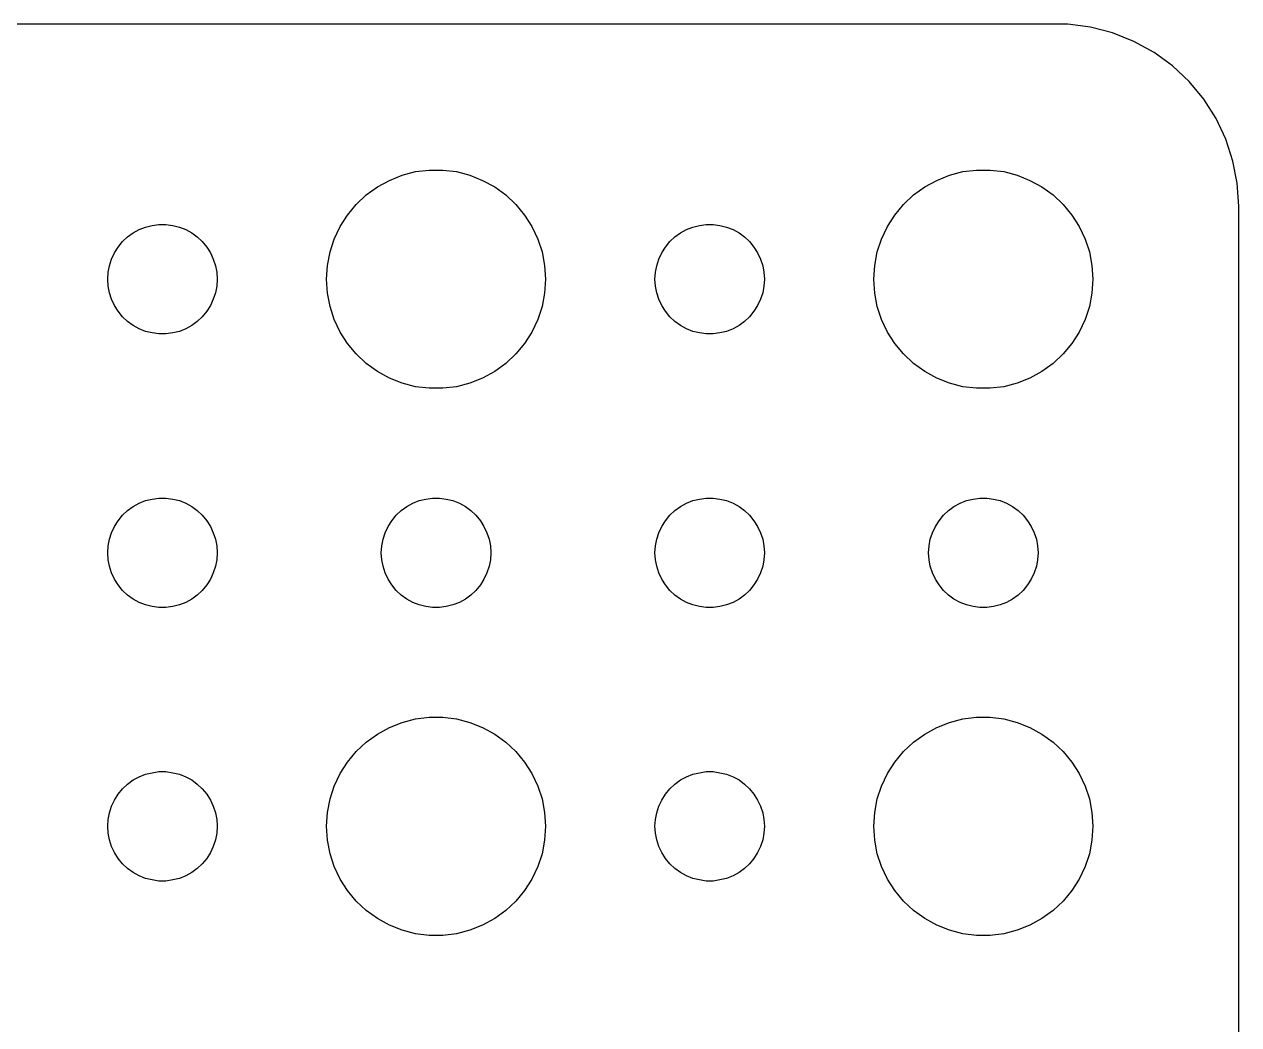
# Model space of a CAD drawing. Header units: metres. Extents: x -134 to 134, y 518 to 1078.
# Drawn here: x 101.21 to 134.5, y 1050.56 to 1077.99 of the extents above; entities that cross this region are included whole.
import ezdxf

# ---------------------------------------------------------------- set-up
doc = ezdxf.new("R2010")
doc.units = ezdxf.units.M

msp = doc.modelspace()

# ---------------------------------------------------------------- linework, layer by layer
for p, q in [((129.814, 1077.99), (-129.814, 1077.99)), ((130.437, 1077.91), (129.814, 1077.99)), ((131.045, 1077.76), (130.437, 1077.91)), ((131.629, 1077.52), (131.045, 1077.76)), ((132.179, 1077.22), (131.629, 1077.52)), ((132.687, 1076.85), (132.179, 1077.22)), ((133.145, 1076.42), (132.687, 1076.85)), ((133.545, 1075.94), (133.145, 1076.42)), ((133.882, 1075.41), (133.545, 1075.94)), ((134.149, 1074.84), (133.882, 1075.41)), ((134.343, 1074.24), (134.149, 1074.84)), ((134.461, 1073.63), (134.343, 1074.24)), ((111.223, 1073.71), (111.573, 1073.85)), ((111.573, 1073.85), (111.938, 1073.95)), ((111.938, 1073.95), (112.312, 1073.99)), ((112.312, 1073.99), (112.688, 1073.99)), ((112.688, 1073.99), (113.062, 1073.95)), ((113.062, 1073.95), (113.427, 1073.85)), ((113.427, 1073.85), (113.777, 1073.71)), ((126.223, 1073.71), (126.573, 1073.85)), ((126.573, 1073.85), (126.938, 1073.95)), ((126.938, 1073.95), (127.312, 1073.99)), ((127.312, 1073.99), (127.688, 1073.99)), ((127.688, 1073.99), (128.062, 1073.95)), ((128.062, 1073.95), (128.427, 1073.85)), ((128.427, 1073.85), (128.777, 1073.71)), ((110.588, 1073.31), (110.893, 1073.53)), ((110.893, 1073.53), (111.223, 1073.71)), ((113.777, 1073.71), (114.107, 1073.53)), ((114.107, 1073.53), (114.412, 1073.31)), ((125.588, 1073.31), (125.893, 1073.53)), ((125.893, 1073.53), (126.223, 1073.71)), ((128.777, 1073.71), (129.107, 1073.53)), ((129.107, 1073.53), (129.412, 1073.31)), ((134.5, 1073), (134.461, 1073.63)), ((110.313, 1073.05), (110.588, 1073.31)), ((114.412, 1073.31), (114.687, 1073.05)), ((125.313, 1073.05), (125.588, 1073.31)), ((129.412, 1073.31), (129.687, 1073.05)), ((110.073, 1072.76), (110.313, 1073.05)), ((114.687, 1073.05), (114.927, 1072.76)), ((125.073, 1072.76), (125.313, 1073.05)), ((129.687, 1073.05), (129.927, 1072.76)), ((134.5, 979), (134.5, 1073)), ((104.719, 1072.47), (104.906, 1072.5)), ((104.906, 1072.5), (105.094, 1072.5)), ((105.094, 1072.5), (105.281, 1072.47)), ((109.871, 1072.45), (110.073, 1072.76)), ((114.927, 1072.76), (115.129, 1072.45)), ((119.719, 1072.47), (119.906, 1072.5)), ((119.906, 1072.5), (120.094, 1072.5)), ((120.094, 1072.5), (120.281, 1072.47)), ((124.871, 1072.45), (125.073, 1072.76)), ((129.927, 1072.76), (130.129, 1072.45)), ((103.907, 1072.03), (104.044, 1072.16)), ((104.044, 1072.16), (104.196, 1072.27)), ((104.196, 1072.27), (104.361, 1072.36)), ((104.361, 1072.36), (104.536, 1072.43)), ((104.536, 1072.43), (104.719, 1072.47)), ((105.281, 1072.47), (105.464, 1072.43)), ((105.464, 1072.43), (105.639, 1072.36)), ((105.639, 1072.36), (105.804, 1072.27)), ((105.804, 1072.27), (105.956, 1072.16)), ((105.956, 1072.16), (106.093, 1072.03)), ((109.711, 1072.1), (109.871, 1072.45)), ((115.129, 1072.45), (115.289, 1072.1)), ((118.907, 1072.03), (119.044, 1072.16)), ((119.044, 1072.16), (119.196, 1072.27)), ((119.196, 1072.27), (119.361, 1072.36)), ((119.361, 1072.36), (119.536, 1072.43)), ((119.536, 1072.43), (119.719, 1072.47)), ((120.281, 1072.47), (120.464, 1072.43)), ((120.464, 1072.43), (120.639, 1072.36)), ((120.639, 1072.36), (120.804, 1072.27)), ((120.804, 1072.27), (120.956, 1072.16)), ((120.956, 1072.16), (121.093, 1072.03)), ((124.711, 1072.1), (124.871, 1072.45)), ((130.129, 1072.45), (130.289, 1072.1)), ((103.686, 1071.72), (103.786, 1071.88)), ((103.786, 1071.88), (103.907, 1072.03)), ((106.093, 1072.03), (106.214, 1071.88)), ((106.214, 1071.88), (106.314, 1071.72)), ((109.594, 1071.75), (109.711, 1072.1)), ((115.289, 1072.1), (115.406, 1071.75)), ((118.686, 1071.72), (118.786, 1071.88)), ((118.786, 1071.88), (118.907, 1072.03)), ((121.093, 1072.03), (121.214, 1071.88)), ((121.214, 1071.88), (121.314, 1071.72)), ((124.594, 1071.75), (124.711, 1072.1)), ((130.289, 1072.1), (130.406, 1071.75)), ((103.547, 1071.37), (103.605, 1071.55)), ((103.605, 1071.55), (103.686, 1071.72)), ((106.314, 1071.72), (106.395, 1071.55)), ((106.395, 1071.55), (106.453, 1071.37)), ((109.524, 1071.38), (109.594, 1071.75)), ((115.406, 1071.75), (115.476, 1071.38)), ((118.547, 1071.37), (118.605, 1071.55)), ((118.605, 1071.55), (118.686, 1071.72)), ((121.314, 1071.72), (121.395, 1071.55)), ((121.395, 1071.55), (121.453, 1071.37)), ((124.524, 1071.38), (124.594, 1071.75)), ((130.406, 1071.75), (130.476, 1071.38)), ((103.5, 1071), (103.512, 1071.19)), ((103.512, 1071.19), (103.547, 1071.37)), ((106.453, 1071.37), (106.488, 1071.19)), ((106.488, 1071.19), (106.5, 1071)), ((109.5, 1071), (109.524, 1071.38)), ((115.476, 1071.38), (115.5, 1071)), ((118.5, 1071), (118.512, 1071.19)), ((118.512, 1071.19), (118.547, 1071.37)), ((121.453, 1071.37), (121.488, 1071.19)), ((121.488, 1071.19), (121.5, 1071)), ((124.5, 1071), (124.524, 1071.38)), ((130.476, 1071.38), (130.5, 1071)), ((103.512, 1070.81), (103.5, 1071)), ((106.5, 1071), (106.488, 1070.81)), ((109.524, 1070.62), (109.5, 1071)), ((115.5, 1071), (115.476, 1070.62)), ((118.512, 1070.81), (118.5, 1071)), ((121.5, 1071), (121.488, 1070.81)), ((124.524, 1070.62), (124.5, 1071)), ((130.5, 1071), (130.476, 1070.62)), ((103.547, 1070.63), (103.512, 1070.81)), ((103.605, 1070.45), (103.547, 1070.63)), ((106.453, 1070.63), (106.395, 1070.45)), ((106.488, 1070.81), (106.453, 1070.63)), ((109.594, 1070.25), (109.524, 1070.62)), ((115.476, 1070.62), (115.406, 1070.25)), ((118.547, 1070.63), (118.512, 1070.81)), ((118.605, 1070.45), (118.547, 1070.63)), ((121.453, 1070.63), (121.395, 1070.45)), ((121.488, 1070.81), (121.453, 1070.63)), ((124.594, 1070.25), (124.524, 1070.62)), ((130.476, 1070.62), (130.406, 1070.25)), ((103.686, 1070.28), (103.605, 1070.45)), ((103.786, 1070.12), (103.686, 1070.28)), ((106.314, 1070.28), (106.214, 1070.12)), ((106.395, 1070.45), (106.314, 1070.28)), ((109.711, 1069.9), (109.594, 1070.25)), ((115.406, 1070.25), (115.289, 1069.9)), ((118.686, 1070.28), (118.605, 1070.45)), ((118.786, 1070.12), (118.686, 1070.28)), ((121.314, 1070.28), (121.214, 1070.12)), ((121.395, 1070.45), (121.314, 1070.28)), ((124.711, 1069.9), (124.594, 1070.25)), ((130.406, 1070.25), (130.289, 1069.9)), ((103.907, 1069.97), (103.786, 1070.12)), ((104.044, 1069.84), (103.907, 1069.97)), ((104.196, 1069.73), (104.044, 1069.84)), ((105.956, 1069.84), (105.804, 1069.73)), ((106.093, 1069.97), (105.956, 1069.84)), ((106.214, 1070.12), (106.093, 1069.97)), ((109.871, 1069.55), (109.711, 1069.9)), ((115.289, 1069.9), (115.129, 1069.55)), ((118.907, 1069.97), (118.786, 1070.12)), ((119.044, 1069.84), (118.907, 1069.97)), ((119.196, 1069.73), (119.044, 1069.84)), ((120.956, 1069.84), (120.804, 1069.73)), ((121.093, 1069.97), (120.956, 1069.84)), ((121.214, 1070.12), (121.093, 1069.97)), ((124.871, 1069.55), (124.711, 1069.9)), ((130.289, 1069.9), (130.129, 1069.55)), ((104.361, 1069.64), (104.196, 1069.73)), ((104.536, 1069.57), (104.361, 1069.64)), ((104.719, 1069.53), (104.536, 1069.57)), ((104.906, 1069.5), (104.719, 1069.53)), ((105.094, 1069.5), (104.906, 1069.5)), ((105.281, 1069.53), (105.094, 1069.5)), ((105.464, 1069.57), (105.281, 1069.53)), ((105.639, 1069.64), (105.464, 1069.57)), ((105.804, 1069.73), (105.639, 1069.64)), ((110.073, 1069.24), (109.871, 1069.55)), ((115.129, 1069.55), (114.927, 1069.24)), ((119.361, 1069.64), (119.196, 1069.73)), ((119.536, 1069.57), (119.361, 1069.64)), ((119.719, 1069.53), (119.536, 1069.57)), ((119.906, 1069.5), (119.719, 1069.53)), ((120.094, 1069.5), (119.906, 1069.5)), ((120.281, 1069.53), (120.094, 1069.5)), ((120.464, 1069.57), (120.281, 1069.53)), ((120.639, 1069.64), (120.464, 1069.57)), ((120.804, 1069.73), (120.639, 1069.64)), ((125.073, 1069.24), (124.871, 1069.55)), ((130.129, 1069.55), (129.927, 1069.24)), ((110.313, 1068.95), (110.073, 1069.24)), ((114.927, 1069.24), (114.687, 1068.95)), ((125.313, 1068.95), (125.073, 1069.24)), ((129.927, 1069.24), (129.687, 1068.95)), ((110.588, 1068.69), (110.313, 1068.95)), ((114.687, 1068.95), (114.412, 1068.69)), ((125.588, 1068.69), (125.313, 1068.95)), ((129.687, 1068.95), (129.412, 1068.69)), ((110.893, 1068.47), (110.588, 1068.69)), ((114.412, 1068.69), (114.107, 1068.47)), ((125.893, 1068.47), (125.588, 1068.69)), ((129.412, 1068.69), (129.107, 1068.47)), ((111.223, 1068.29), (110.893, 1068.47)), ((111.573, 1068.15), (111.223, 1068.29)), ((113.777, 1068.29), (113.427, 1068.15)), ((114.107, 1068.47), (113.777, 1068.29)), ((126.223, 1068.29), (125.893, 1068.47)), ((126.573, 1068.15), (126.223, 1068.29)), ((128.777, 1068.29), (128.427, 1068.15)), ((129.107, 1068.47), (128.777, 1068.29)), ((111.938, 1068.05), (111.573, 1068.15)), ((112.312, 1068.01), (111.938, 1068.05)), ((112.688, 1068.01), (112.312, 1068.01)), ((113.062, 1068.05), (112.688, 1068.01)), ((113.427, 1068.15), (113.062, 1068.05)), ((126.938, 1068.05), (126.573, 1068.15)), ((127.312, 1068.01), (126.938, 1068.05)), ((127.688, 1068.01), (127.312, 1068.01)), ((128.062, 1068.05), (127.688, 1068.01)), ((128.427, 1068.15), (128.062, 1068.05)), ((104.196, 1064.77), (104.361, 1064.86)), ((104.361, 1064.86), (104.536, 1064.93)), ((104.536, 1064.93), (104.719, 1064.97)), ((104.719, 1064.97), (104.906, 1065)), ((104.906, 1065), (105.094, 1065)), ((105.094, 1065), (105.281, 1064.97)), ((105.281, 1064.97), (105.464, 1064.93)), ((105.464, 1064.93), (105.639, 1064.86)), ((105.639, 1064.86), (105.804, 1064.77)), ((111.696, 1064.77), (111.861, 1064.86)), ((111.861, 1064.86), (112.036, 1064.93)), ((112.036, 1064.93), (112.219, 1064.97)), ((112.219, 1064.97), (112.406, 1065)), ((112.406, 1065), (112.594, 1065)), ((112.594, 1065), (112.781, 1064.97)), ((112.781, 1064.97), (112.964, 1064.93)), ((112.964, 1064.93), (113.139, 1064.86)), ((113.139, 1064.86), (113.304, 1064.77)), ((119.196, 1064.77), (119.361, 1064.86)), ((119.361, 1064.86), (119.536, 1064.93)), ((119.536, 1064.93), (119.719, 1064.97)), ((119.719, 1064.97), (119.906, 1065)), ((119.906, 1065), (120.094, 1065)), ((120.094, 1065), (120.281, 1064.97)), ((120.281, 1064.97), (120.464, 1064.93)), ((120.464, 1064.93), (120.639, 1064.86)), ((120.639, 1064.86), (120.804, 1064.77)), ((126.696, 1064.77), (126.861, 1064.86)), ((126.861, 1064.86), (127.036, 1064.93)), ((127.036, 1064.93), (127.219, 1064.97)), ((127.219, 1064.97), (127.406, 1065)), ((127.406, 1065), (127.594, 1065)), ((127.594, 1065), (127.781, 1064.97)), ((127.781, 1064.97), (127.964, 1064.93)), ((127.964, 1064.93), (128.139, 1064.86)), ((128.139, 1064.86), (128.304, 1064.77)), ((103.786, 1064.38), (103.907, 1064.53)), ((103.907, 1064.53), (104.044, 1064.66)), ((104.044, 1064.66), (104.196, 1064.77)), ((105.804, 1064.77), (105.956, 1064.66)), ((105.956, 1064.66), (106.093, 1064.53)), ((106.093, 1064.53), (106.214, 1064.38)), ((111.286, 1064.38), (111.407, 1064.53)), ((111.407, 1064.53), (111.544, 1064.66)), ((111.544, 1064.66), (111.696, 1064.77)), ((113.304, 1064.77), (113.456, 1064.66)), ((113.456, 1064.66), (113.593, 1064.53)), ((113.593, 1064.53), (113.714, 1064.38)), ((118.786, 1064.38), (118.907, 1064.53)), ((118.907, 1064.53), (119.044, 1064.66)), ((119.044, 1064.66), (119.196, 1064.77)), ((120.804, 1064.77), (120.956, 1064.66)), ((120.956, 1064.66), (121.093, 1064.53)), ((121.093, 1064.53), (121.214, 1064.38)), ((126.286, 1064.38), (126.407, 1064.53)), ((126.407, 1064.53), (126.544, 1064.66)), ((126.544, 1064.66), (126.696, 1064.77)), ((128.304, 1064.77), (128.456, 1064.66)), ((128.456, 1064.66), (128.593, 1064.53)), ((128.593, 1064.53), (128.714, 1064.38)), ((103.605, 1064.05), (103.686, 1064.22)), ((103.686, 1064.22), (103.786, 1064.38)), ((106.214, 1064.38), (106.314, 1064.22)), ((106.314, 1064.22), (106.395, 1064.05)), ((111.105, 1064.05), (111.186, 1064.22)), ((111.186, 1064.22), (111.286, 1064.38)), ((113.714, 1064.38), (113.814, 1064.22)), ((113.814, 1064.22), (113.895, 1064.05)), ((118.605, 1064.05), (118.686, 1064.22)), ((118.686, 1064.22), (118.786, 1064.38)), ((121.214, 1064.38), (121.314, 1064.22)), ((121.314, 1064.22), (121.395, 1064.05)), ((126.105, 1064.05), (126.186, 1064.22)), ((126.186, 1064.22), (126.286, 1064.38)), ((128.714, 1064.38), (128.814, 1064.22)), ((128.814, 1064.22), (128.895, 1064.05)), ((103.512, 1063.69), (103.547, 1063.87)), ((103.547, 1063.87), (103.605, 1064.05)), ((106.395, 1064.05), (106.453, 1063.87)), ((106.453, 1063.87), (106.488, 1063.69)), ((111.012, 1063.69), (111.047, 1063.87)), ((111.047, 1063.87), (111.105, 1064.05)), ((113.895, 1064.05), (113.953, 1063.87)), ((113.953, 1063.87), (113.988, 1063.69)), ((118.512, 1063.69), (118.547, 1063.87)), ((118.547, 1063.87), (118.605, 1064.05)), ((121.395, 1064.05), (121.453, 1063.87)), ((121.453, 1063.87), (121.488, 1063.69)), ((126.012, 1063.69), (126.047, 1063.87)), ((126.047, 1063.87), (126.105, 1064.05)), ((128.895, 1064.05), (128.953, 1063.87)), ((128.953, 1063.87), (128.988, 1063.69)), ((103.5, 1063.5), (103.512, 1063.69)), ((103.512, 1063.31), (103.5, 1063.5)), ((106.488, 1063.69), (106.5, 1063.5)), ((106.5, 1063.5), (106.488, 1063.31)), ((111, 1063.5), (111.012, 1063.69)), ((111.012, 1063.31), (111, 1063.5)), ((113.988, 1063.69), (114, 1063.5)), ((114, 1063.5), (113.988, 1063.31)), ((118.5, 1063.5), (118.512, 1063.69)), ((118.512, 1063.31), (118.5, 1063.5)), ((121.488, 1063.69), (121.5, 1063.5)), ((121.5, 1063.5), (121.488, 1063.31)), ((126, 1063.5), (126.012, 1063.69)), ((126.012, 1063.31), (126, 1063.5)), ((128.988, 1063.69), (129, 1063.5)), ((129, 1063.5), (128.988, 1063.31)), ((103.547, 1063.13), (103.512, 1063.31)), ((106.488, 1063.31), (106.453, 1063.13)), ((111.047, 1063.13), (111.012, 1063.31)), ((113.988, 1063.31), (113.953, 1063.13)), ((118.547, 1063.13), (118.512, 1063.31)), ((121.488, 1063.31), (121.453, 1063.13)), ((126.047, 1063.13), (126.012, 1063.31)), ((128.988, 1063.31), (128.953, 1063.13)), ((103.605, 1062.95), (103.547, 1063.13)), ((103.686, 1062.78), (103.605, 1062.95)), ((106.395, 1062.95), (106.314, 1062.78)), ((106.453, 1063.13), (106.395, 1062.95)), ((111.105, 1062.95), (111.047, 1063.13)), ((111.186, 1062.78), (111.105, 1062.95)), ((113.895, 1062.95), (113.814, 1062.78)), ((113.953, 1063.13), (113.895, 1062.95)), ((118.605, 1062.95), (118.547, 1063.13)), ((118.686, 1062.78), (118.605, 1062.95)), ((121.395, 1062.95), (121.314, 1062.78)), ((121.453, 1063.13), (121.395, 1062.95)), ((126.105, 1062.95), (126.047, 1063.13)), ((126.186, 1062.78), (126.105, 1062.95)), ((128.895, 1062.95), (128.814, 1062.78)), ((128.953, 1063.13), (128.895, 1062.95)), ((103.786, 1062.62), (103.686, 1062.78)), ((103.907, 1062.47), (103.786, 1062.62)), ((106.214, 1062.62), (106.093, 1062.47)), ((106.314, 1062.78), (106.214, 1062.62)), ((111.286, 1062.62), (111.186, 1062.78)), ((111.407, 1062.47), (111.286, 1062.62)), ((113.714, 1062.62), (113.593, 1062.47)), ((113.814, 1062.78), (113.714, 1062.62)), ((118.786, 1062.62), (118.686, 1062.78)), ((118.907, 1062.47), (118.786, 1062.62)), ((121.214, 1062.62), (121.093, 1062.47)), ((121.314, 1062.78), (121.214, 1062.62)), ((126.286, 1062.62), (126.186, 1062.78)), ((126.407, 1062.47), (126.286, 1062.62)), ((128.714, 1062.62), (128.593, 1062.47)), ((128.814, 1062.78), (128.714, 1062.62)), ((104.044, 1062.34), (103.907, 1062.47)), ((104.196, 1062.23), (104.044, 1062.34)), ((104.361, 1062.14), (104.196, 1062.23)), ((105.804, 1062.23), (105.639, 1062.14)), ((105.956, 1062.34), (105.804, 1062.23)), ((106.093, 1062.47), (105.956, 1062.34)), ((111.544, 1062.34), (111.407, 1062.47)), ((111.696, 1062.23), (111.544, 1062.34)), ((111.861, 1062.14), (111.696, 1062.23)), ((113.304, 1062.23), (113.139, 1062.14)), ((113.456, 1062.34), (113.304, 1062.23)), ((113.593, 1062.47), (113.456, 1062.34)), ((119.044, 1062.34), (118.907, 1062.47)), ((119.196, 1062.23), (119.044, 1062.34)), ((119.361, 1062.14), (119.196, 1062.23)), ((120.804, 1062.23), (120.639, 1062.14)), ((120.956, 1062.34), (120.804, 1062.23)), ((121.093, 1062.47), (120.956, 1062.34)), ((126.544, 1062.34), (126.407, 1062.47)), ((126.696, 1062.23), (126.544, 1062.34)), ((126.861, 1062.14), (126.696, 1062.23)), ((128.304, 1062.23), (128.139, 1062.14)), ((128.456, 1062.34), (128.304, 1062.23)), ((128.593, 1062.47), (128.456, 1062.34)), ((104.536, 1062.07), (104.361, 1062.14)), ((104.719, 1062.03), (104.536, 1062.07)), ((104.906, 1062), (104.719, 1062.03)), ((105.094, 1062), (104.906, 1062)), ((105.281, 1062.03), (105.094, 1062)), ((105.464, 1062.07), (105.281, 1062.03)), ((105.639, 1062.14), (105.464, 1062.07)), ((112.036, 1062.07), (111.861, 1062.14)), ((112.219, 1062.03), (112.036, 1062.07)), ((112.406, 1062), (112.219, 1062.03)), ((112.594, 1062), (112.406, 1062)), ((112.781, 1062.03), (112.594, 1062)), ((112.964, 1062.07), (112.781, 1062.03)), ((113.139, 1062.14), (112.964, 1062.07)), ((119.536, 1062.07), (119.361, 1062.14)), ((119.719, 1062.03), (119.536, 1062.07)), ((119.906, 1062), (119.719, 1062.03)), ((120.094, 1062), (119.906, 1062)), ((120.281, 1062.03), (120.094, 1062)), ((120.464, 1062.07), (120.281, 1062.03)), ((120.639, 1062.14), (120.464, 1062.07)), ((127.036, 1062.07), (126.861, 1062.14)), ((127.219, 1062.03), (127.036, 1062.07)), ((127.406, 1062), (127.219, 1062.03)), ((127.594, 1062), (127.406, 1062)), ((127.781, 1062.03), (127.594, 1062)), ((127.964, 1062.07), (127.781, 1062.03)), ((128.139, 1062.14), (127.964, 1062.07)), ((111.223, 1058.71), (111.573, 1058.85)), ((111.573, 1058.85), (111.938, 1058.95)), ((111.938, 1058.95), (112.312, 1058.99)), ((112.312, 1058.99), (112.688, 1058.99)), ((112.688, 1058.99), (113.062, 1058.95)), ((113.062, 1058.95), (113.427, 1058.85)), ((113.427, 1058.85), (113.777, 1058.71)), ((126.223, 1058.71), (126.573, 1058.85)), ((126.573, 1058.85), (126.938, 1058.95)), ((126.938, 1058.95), (127.312, 1058.99)), ((127.312, 1058.99), (127.688, 1058.99)), ((127.688, 1058.99), (128.062, 1058.95)), ((128.062, 1058.95), (128.427, 1058.85)), ((128.427, 1058.85), (128.777, 1058.71)), ((110.588, 1058.31), (110.893, 1058.53)), ((110.893, 1058.53), (111.223, 1058.71)), ((113.777, 1058.71), (114.107, 1058.53)), ((114.107, 1058.53), (114.412, 1058.31)), ((125.588, 1058.31), (125.893, 1058.53)), ((125.893, 1058.53), (126.223, 1058.71)), ((128.777, 1058.71), (129.107, 1058.53)), ((129.107, 1058.53), (129.412, 1058.31)), ((110.313, 1058.05), (110.588, 1058.31)), ((114.412, 1058.31), (114.687, 1058.05)), ((125.313, 1058.05), (125.588, 1058.31)), ((129.412, 1058.31), (129.687, 1058.05)), ((110.073, 1057.76), (110.313, 1058.05)), ((114.687, 1058.05), (114.927, 1057.76)), ((125.073, 1057.76), (125.313, 1058.05)), ((129.687, 1058.05), (129.927, 1057.76)), ((109.871, 1057.45), (110.073, 1057.76)), ((114.927, 1057.76), (115.129, 1057.45)), ((124.871, 1057.45), (125.073, 1057.76)), ((129.927, 1057.76), (130.129, 1057.45)), ((104.044, 1057.16), (104.196, 1057.27)), ((104.196, 1057.27), (104.361, 1057.36)), ((104.361, 1057.36), (104.536, 1057.43)), ((104.536, 1057.43), (104.719, 1057.47)), ((104.719, 1057.47), (104.906, 1057.5)), ((104.906, 1057.5), (105.094, 1057.5)), ((105.094, 1057.5), (105.281, 1057.47)), ((105.281, 1057.47), (105.464, 1057.43)), ((105.464, 1057.43), (105.639, 1057.36)), ((105.639, 1057.36), (105.804, 1057.27)), ((105.804, 1057.27), (105.956, 1057.16)), ((109.711, 1057.1), (109.871, 1057.45)), ((115.129, 1057.45), (115.289, 1057.1)), ((119.044, 1057.16), (119.196, 1057.27)), ((119.196, 1057.27), (119.361, 1057.36)), ((119.361, 1057.36), (119.536, 1057.43)), ((119.536, 1057.43), (119.719, 1057.47)), ((119.719, 1057.47), (119.906, 1057.5)), ((119.906, 1057.5), (120.094, 1057.5)), ((120.094, 1057.5), (120.281, 1057.47)), ((120.281, 1057.47), (120.464, 1057.43)), ((120.464, 1057.43), (120.639, 1057.36)), ((120.639, 1057.36), (120.804, 1057.27)), ((120.804, 1057.27), (120.956, 1057.16)), ((124.711, 1057.1), (124.871, 1057.45)), ((130.129, 1057.45), (130.289, 1057.1)), ((103.686, 1056.72), (103.786, 1056.88)), ((103.786, 1056.88), (103.907, 1057.03)), ((103.907, 1057.03), (104.044, 1057.16)), ((105.956, 1057.16), (106.093, 1057.03)), ((106.093, 1057.03), (106.214, 1056.88)), ((106.214, 1056.88), (106.314, 1056.72)), ((109.594, 1056.75), (109.711, 1057.1)), ((115.289, 1057.1), (115.406, 1056.75)), ((118.686, 1056.72), (118.786, 1056.88)), ((118.786, 1056.88), (118.907, 1057.03)), ((118.907, 1057.03), (119.044, 1057.16)), ((120.956, 1057.16), (121.093, 1057.03)), ((121.093, 1057.03), (121.214, 1056.88)), ((121.214, 1056.88), (121.314, 1056.72)), ((124.594, 1056.75), (124.711, 1057.1)), ((130.289, 1057.1), (130.406, 1056.75)), ((103.547, 1056.37), (103.605, 1056.55)), ((103.605, 1056.55), (103.686, 1056.72)), ((106.314, 1056.72), (106.395, 1056.55)), ((106.395, 1056.55), (106.453, 1056.37)), ((109.524, 1056.38), (109.594, 1056.75)), ((115.406, 1056.75), (115.476, 1056.38)), ((118.547, 1056.37), (118.605, 1056.55)), ((118.605, 1056.55), (118.686, 1056.72)), ((121.314, 1056.72), (121.395, 1056.55)), ((121.395, 1056.55), (121.453, 1056.37)), ((124.524, 1056.38), (124.594, 1056.75)), ((130.406, 1056.75), (130.476, 1056.38)), ((103.5, 1056), (103.512, 1056.19)), ((103.512, 1056.19), (103.547, 1056.37)), ((106.453, 1056.37), (106.488, 1056.19)), ((106.488, 1056.19), (106.5, 1056)), ((109.5, 1056), (109.524, 1056.38)), ((115.476, 1056.38), (115.5, 1056)), ((118.5, 1056), (118.512, 1056.19)), ((118.512, 1056.19), (118.547, 1056.37)), ((121.453, 1056.37), (121.488, 1056.19)), ((121.488, 1056.19), (121.5, 1056)), ((124.5, 1056), (124.524, 1056.38)), ((130.476, 1056.38), (130.5, 1056)), ((103.512, 1055.81), (103.5, 1056)), ((106.5, 1056), (106.488, 1055.81)), ((109.524, 1055.62), (109.5, 1056)), ((115.5, 1056), (115.476, 1055.62)), ((118.512, 1055.81), (118.5, 1056)), ((121.5, 1056), (121.488, 1055.81)), ((124.524, 1055.62), (124.5, 1056)), ((130.5, 1056), (130.476, 1055.62)), ((103.547, 1055.63), (103.512, 1055.81)), ((103.605, 1055.45), (103.547, 1055.63)), ((106.453, 1055.63), (106.395, 1055.45)), ((106.488, 1055.81), (106.453, 1055.63)), ((109.594, 1055.25), (109.524, 1055.62)), ((115.476, 1055.62), (115.406, 1055.25)), ((118.547, 1055.63), (118.512, 1055.81)), ((118.605, 1055.45), (118.547, 1055.63)), ((121.453, 1055.63), (121.395, 1055.45)), ((121.488, 1055.81), (121.453, 1055.63)), ((124.594, 1055.25), (124.524, 1055.62)), ((130.476, 1055.62), (130.406, 1055.25)), ((103.686, 1055.28), (103.605, 1055.45)), ((103.786, 1055.12), (103.686, 1055.28)), ((106.314, 1055.28), (106.214, 1055.12)), ((106.395, 1055.45), (106.314, 1055.28)), ((109.711, 1054.9), (109.594, 1055.25)), ((115.406, 1055.25), (115.289, 1054.9)), ((118.686, 1055.28), (118.605, 1055.45)), ((118.786, 1055.12), (118.686, 1055.28)), ((121.314, 1055.28), (121.214, 1055.12)), ((121.395, 1055.45), (121.314, 1055.28)), ((124.711, 1054.9), (124.594, 1055.25)), ((130.406, 1055.25), (130.289, 1054.9)), ((103.907, 1054.97), (103.786, 1055.12)), ((104.044, 1054.84), (103.907, 1054.97)), ((106.093, 1054.97), (105.956, 1054.84)), ((106.214, 1055.12), (106.093, 1054.97)), ((109.871, 1054.55), (109.711, 1054.9)), ((115.289, 1054.9), (115.129, 1054.55)), ((118.907, 1054.97), (118.786, 1055.12)), ((119.044, 1054.84), (118.907, 1054.97)), ((121.093, 1054.97), (120.956, 1054.84)), ((121.214, 1055.12), (121.093, 1054.97)), ((124.871, 1054.55), (124.711, 1054.9)), ((130.289, 1054.9), (130.129, 1054.55)), ((104.196, 1054.73), (104.044, 1054.84)), ((104.361, 1054.64), (104.196, 1054.73)), ((104.536, 1054.57), (104.361, 1054.64)), ((104.719, 1054.53), (104.536, 1054.57)), ((104.906, 1054.5), (104.719, 1054.53)), ((105.281, 1054.53), (105.094, 1054.5)), ((105.464, 1054.57), (105.281, 1054.53)), ((105.639, 1054.64), (105.464, 1054.57)), ((105.804, 1054.73), (105.639, 1054.64)), ((105.956, 1054.84), (105.804, 1054.73)), ((110.073, 1054.24), (109.871, 1054.55)), ((115.129, 1054.55), (114.927, 1054.24)), ((119.196, 1054.73), (119.044, 1054.84)), ((119.361, 1054.64), (119.196, 1054.73)), ((119.536, 1054.57), (119.361, 1054.64)), ((119.719, 1054.53), (119.536, 1054.57)), ((119.906, 1054.5), (119.719, 1054.53)), ((120.281, 1054.53), (120.094, 1054.5)), ((120.464, 1054.57), (120.281, 1054.53)), ((120.639, 1054.64), (120.464, 1054.57)), ((120.804, 1054.73), (120.639, 1054.64)), ((120.956, 1054.84), (120.804, 1054.73)), ((125.073, 1054.24), (124.871, 1054.55)), ((130.129, 1054.55), (129.927, 1054.24)), ((105.094, 1054.5), (104.906, 1054.5)), ((110.313, 1053.95), (110.073, 1054.24)), ((114.927, 1054.24), (114.687, 1053.95)), ((120.094, 1054.5), (119.906, 1054.5)), ((125.313, 1053.95), (125.073, 1054.24)), ((129.927, 1054.24), (129.687, 1053.95)), ((110.588, 1053.69), (110.313, 1053.95)), ((114.687, 1053.95), (114.412, 1053.69)), ((125.588, 1053.69), (125.313, 1053.95)), ((129.687, 1053.95), (129.412, 1053.69)), ((110.893, 1053.47), (110.588, 1053.69)), ((114.412, 1053.69), (114.107, 1053.47)), ((125.893, 1053.47), (125.588, 1053.69)), ((129.412, 1053.69), (129.107, 1053.47)), ((111.223, 1053.29), (110.893, 1053.47)), ((111.573, 1053.15), (111.223, 1053.29)), ((113.777, 1053.29), (113.427, 1053.15)), ((114.107, 1053.47), (113.777, 1053.29)), ((126.223, 1053.29), (125.893, 1053.47)), ((126.573, 1053.15), (126.223, 1053.29)), ((128.777, 1053.29), (128.427, 1053.15)), ((129.107, 1053.47), (128.777, 1053.29)), ((111.938, 1053.05), (111.573, 1053.15)), ((112.312, 1053.01), (111.938, 1053.05)), ((112.688, 1053.01), (112.312, 1053.01)), ((113.062, 1053.05), (112.688, 1053.01)), ((113.427, 1053.15), (113.062, 1053.05)), ((126.938, 1053.05), (126.573, 1053.15)), ((127.312, 1053.01), (126.938, 1053.05)), ((127.688, 1053.01), (127.312, 1053.01)), ((128.062, 1053.05), (127.688, 1053.01)), ((128.427, 1053.15), (128.062, 1053.05))]:
    msp.add_line(p, q)

doc.saveas('drawing.dxf')
